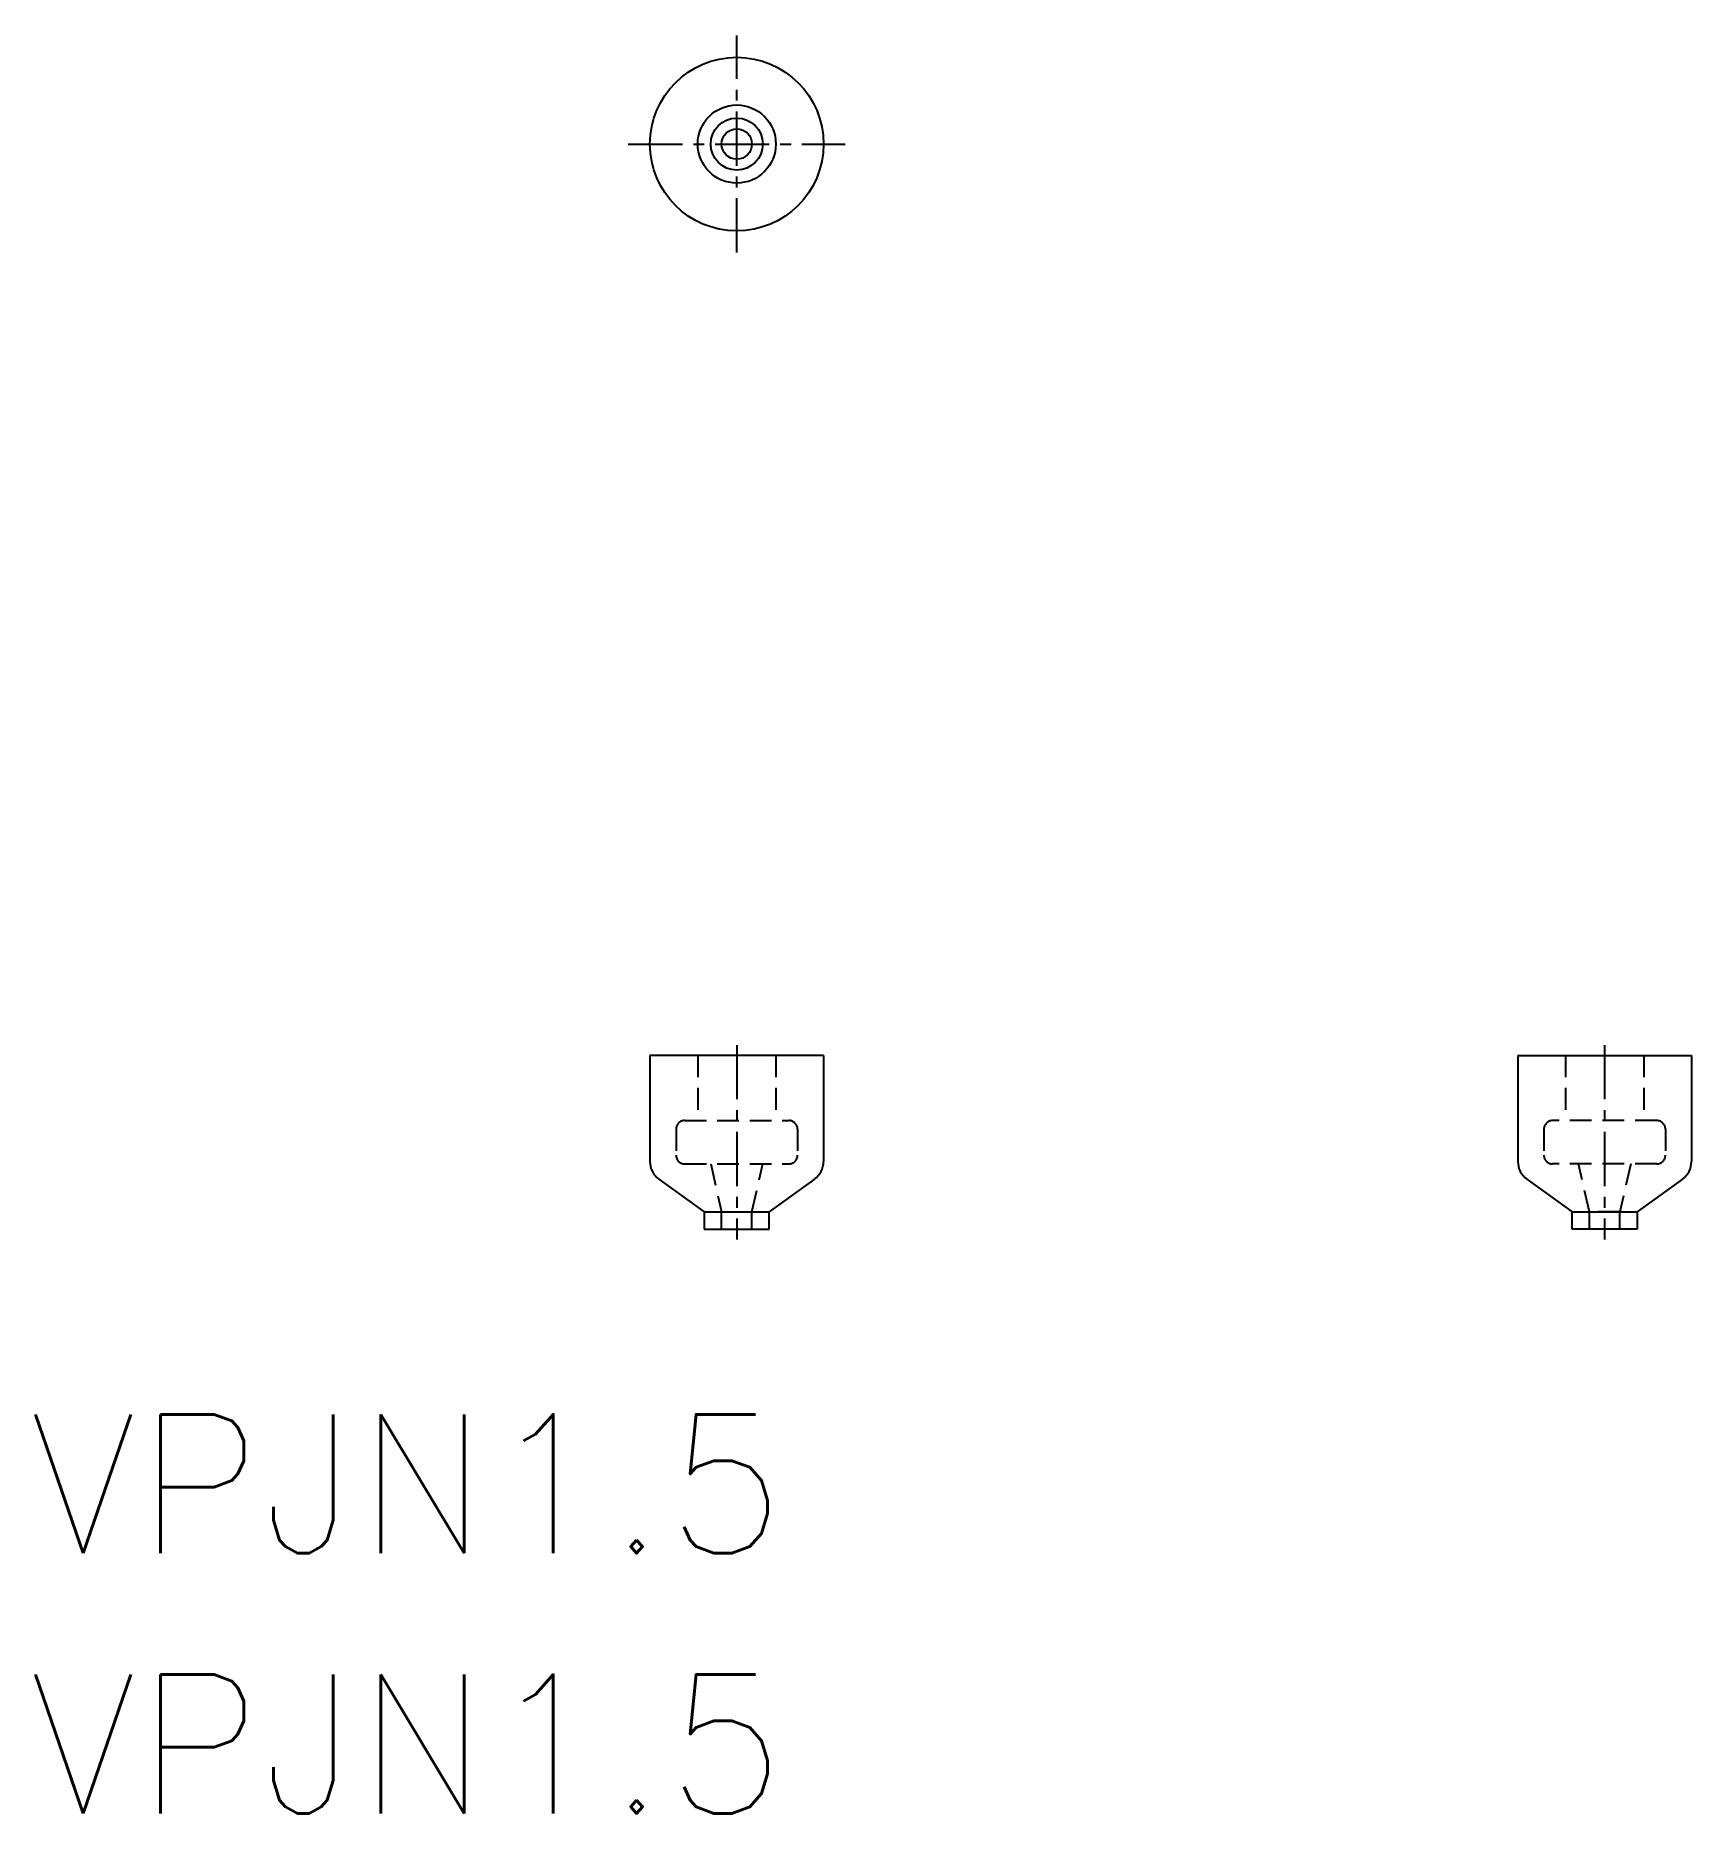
# Model space of a CAD drawing. Extents: x 28 to 66.1, y 1.4 to 42.3.
import ezdxf

# ---------------------------------------------------------------- set-up
doc = ezdxf.new("R2010")
doc.units = 0
doc.linetypes.add('CENTER', pattern=[2, 1.25, -0.25, 0.25, -0.25])
doc.linetypes.add('DASHED', pattern=[0.75, 0.5, -0.25])
doc.layers.get('0').update_dxf_attribs({"linetype": 'CONTINUOUS'})
doc.layers.add('CENTER', color=1, linetype='CENTER')
doc.layers.add('LY_1', color=7, linetype='CONTINUOUS')
doc.styles.get("Standard").update_dxf_attribs({"font": 'txt.shx'})

msp = doc.modelspace()

# ---------------------------------------------------------------- linework, layer by layer
at = {"color": 7, "linetype": 'CONTINUOUS'}
for p, q in [((42.137, 18.834), (42.137, 16.39)), ((46.137, 18.834), (42.137, 18.834)), ((46.137, 18.834), (46.137, 16.39)), ((62.137, 18.834), (66.137, 18.834)), ((62.137, 18.834), (62.137, 16.39)), ((66.137, 18.834), (66.137, 16.39)), ((42.345, 15.984), (43.387, 15.234)), ((45.929, 15.984), (44.887, 15.234)), ((62.345, 15.984), (63.387, 15.234)), ((65.929, 15.984), (64.887, 15.234)), ((43.387, 15.234), (43.387, 14.834)), ((43.387, 15.234), (44.887, 15.234)), ((44.887, 14.834), (44.887, 15.234)), ((63.387, 14.834), (63.387, 15.234)), ((63.387, 15.234), (64.887, 15.234)), ((64.887, 15.234), (64.887, 14.834)), ((43.387, 14.834), (44.887, 14.834)), ((64.887, 14.834), (63.387, 14.834))]:
    msp.add_line(p, q, dxfattribs=at)
at = {"color": 3, "linetype": 'DASHED'}
for p, q in [((43.237, 18.834), (43.237, 17.334)), ((45.037, 18.834), (45.037, 17.334)), ((63.237, 18.834), (63.237, 17.334)), ((65.037, 18.834), (65.037, 17.334)), ((42.937, 17.334), (45.337, 17.334)), ((65.337, 17.334), (62.937, 17.334)), ((42.737, 17.134), (42.737, 16.534)), ((45.537, 17.134), (45.537, 16.534)), ((62.737, 17.134), (62.737, 16.534)), ((65.537, 17.134), (65.537, 16.534)), ((42.937, 16.334), (45.337, 16.334)), ((43.537, 16.334), (43.787, 15.234)), ((44.487, 15.234), (44.737, 16.334)), ((65.337, 16.334), (62.937, 16.334)), ((63.787, 15.234), (63.537, 16.334)), ((64.737, 16.334), (64.487, 15.234)), ((43.787, 14.834), (43.787, 15.234)), ((43.787, 15.234), (44.487, 15.234)), ((44.487, 14.834), (44.487, 15.234)), ((64.487, 15.234), (63.787, 15.234)), ((63.787, 14.834), (63.787, 15.234)), ((64.487, 14.834), (64.487, 15.234))]:
    msp.add_line(p, q, dxfattribs=at)
at = {"color": 7, "linetype": 'CONTINUOUS'}
msp.add_circle((44.137, 39.834), 2, dxfattribs=at)
at = {"color": 3, "linetype": 'DASHED'}
for centre, start, end in [((42.937, 17.134), 90, 180), ((45.337, 17.134), 0, 90), ((62.937, 17.134), 90, 180), ((65.337, 17.134), 0, 90), ((42.937, 16.534), 180, 270), ((45.337, 16.534), 270, 0), ((62.937, 16.534), 180, 270), ((65.337, 16.534), 270, 0)]:
    msp.add_arc(centre, 0.2, start, end, dxfattribs=at)
at = {"color": 7, "linetype": 'CONTINUOUS'}
for centre, start, end in [((42.637, 16.39), 180, 234.2461), ((45.637, 16.39), 305.7539, 0), ((62.637, 16.39), 180, 234.2461), ((65.637, 16.39), 305.7539, 0)]:
    msp.add_arc(centre, 0.5, start, end, dxfattribs=at)
at = {"layer": 'CENTER', "color": 1, "linetype": 'CENTER'}
for p, q in [((44.137, 37.334), (44.137, 42.334)), ((41.637, 39.834), (46.637, 39.834)), ((44.137, 19.073), (44.137, 14.592)), ((64.137, 19.073), (64.137, 14.592))]:
    msp.add_line(p, q, dxfattribs=at)
at = {"layer": 'LY_1', "color": 7, "linetype": 'CONTINUOUS'}
for radius in [0.9, 0.6, 0.35]:
    msp.add_circle((44.137, 39.834), radius, dxfattribs=at)

# ---------------------------------------------------------------- texts
at = {"color": 7, "linetype": 'CONTINUOUS'}
for p in [(27.841, 7.363), (27.841, 1.368)]:
    msp.add_text('VPJN1.5', height=3.2, dxfattribs=at).set_placement(p)

doc.saveas('drawing.dxf')
